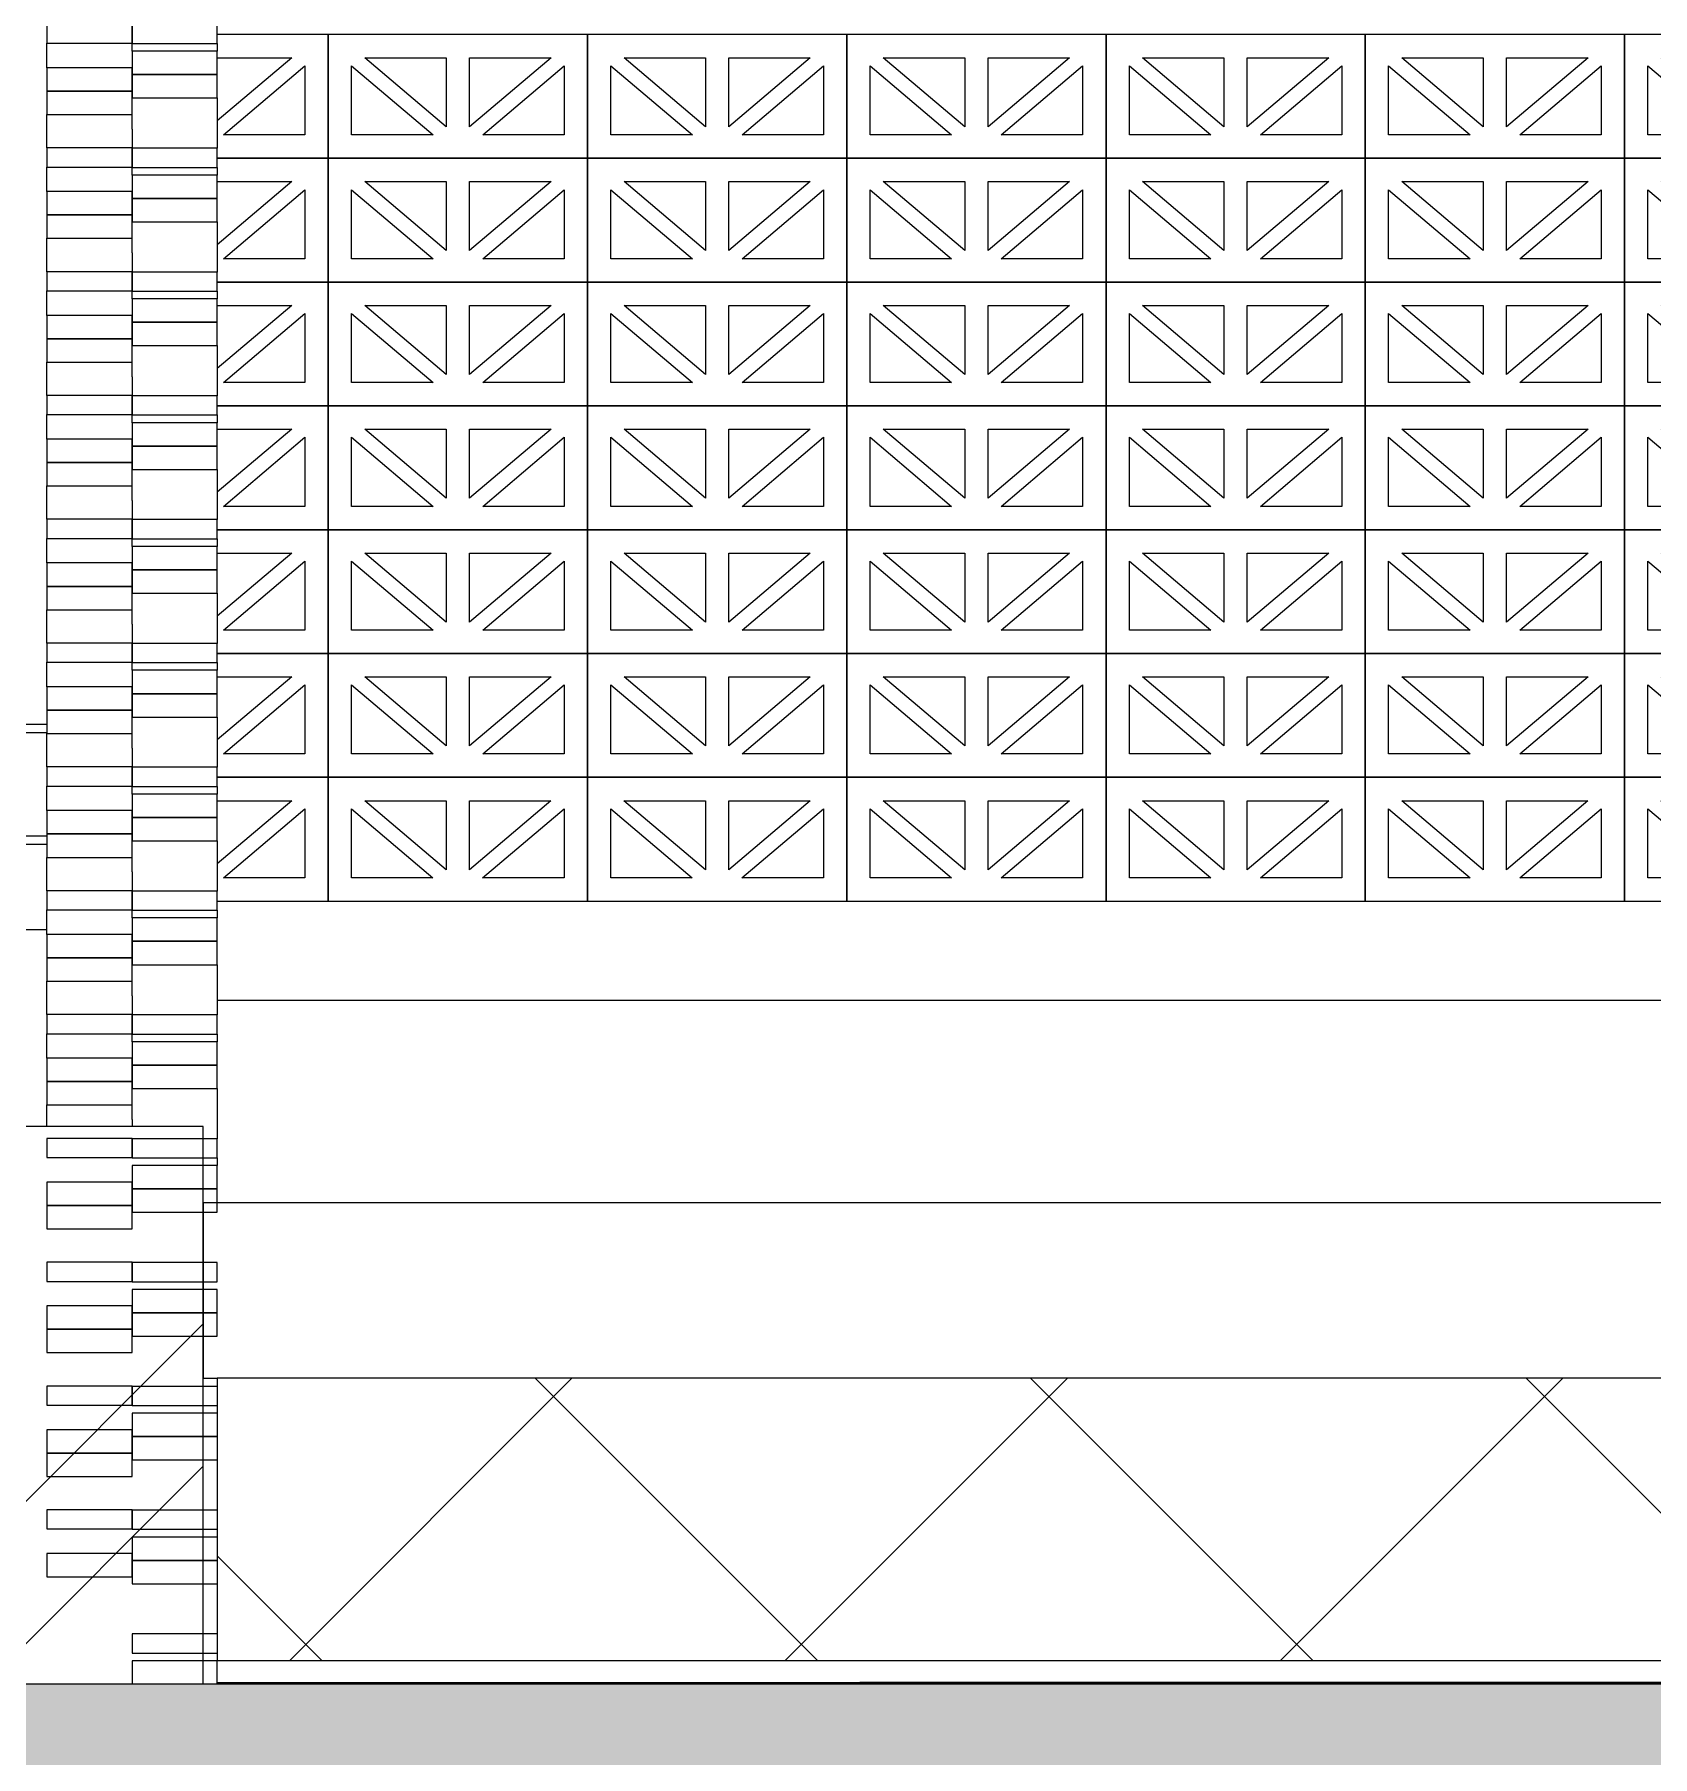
# Model space of a CAD drawing. Header units: millimetres. Extents: x -35517 to 139323, y -3702 to 5999.
# Drawn here: x 116222 to 117608, y -732 to 742 of the extents above; entities that cross this region are included whole.
import ezdxf

# ---------------------------------------------------------------- set-up
doc = ezdxf.new("R2010")
doc.units = ezdxf.units.MM
for name, color, linetype, lineweight in [('A-DETL-GENF', 92, 'Continuous', 5), ('A-DETL-THIN', 151, 'Continuous', 5), ('A-FLOR', 192, 'Continuous', 9), ('A-FLOR-LEVL', 51, 'Continuous', 5), ('A-GENM', 13, 'Continuous', 5), ('A-GLAZ-CURT', 52, 'Continuous', 5), ('A-WALL', 113, 'Continuous', 9), ('A-WALL-PATT', 111, 'Continuous', 18), ('C-TOPO', 7, 'Continuous', 5)]:
    doc.layers.add(name, color=color, linetype=linetype, lineweight=lineweight)

# ---------------------------------------------------------------- blocks, each defined once
blk = doc.blocks.new('The BREEZEBLOCK Family1 - The BREEZEBLOCK Family1-V493-GENERAL EAST ELEVATION')
at = {"layer": 'A-GLAZ-CURT'}
for p, q in [((7656.7, -472.5), (7656.7, -492.5)), ((7729.7, -472.5), (7656.7, -472.5)), ((7729.7, -492.5), (7729.7, -472.5)), ((7656.7, -492.5), (7729.7, -492.5)), ((7656.7, -521.1), (7656.7, -537.5)), ((7729.7, -521.1), (7656.7, -521.1)), ((7729.7, -537.5), (7729.7, -521.1)), ((7656.7, -537.5), (7729.7, -537.5)), ((7656.7, -558.5), (7656.7, -578.5)), ((7729.7, -558.5), (7656.7, -558.5)), ((7729.7, -578.5), (7729.7, -558.5)), ((7656.7, -578.5), (7729.7, -578.5))]:
    blk.add_line(p, q, dxfattribs=at)
blk = doc.blocks.new('The BREEZEBLOCK Family1 - The BREEZEBLOCK Family1-V494-GENERAL EAST ELEVATION')
at = {"layer": 'A-GLAZ-CURT'}
for p, q in [((7656.7, -154.5), (7656.7, -174.5)), ((7729.7, -154.5), (7656.7, -154.5)), ((7729.7, -174.5), (7729.7, -154.5)), ((7656.7, -174.5), (7729.7, -174.5)), ((7656.7, -192.9), (7656.7, -174.5)), ((7729.7, -187), (7729.7, -192.9)), ((7656.7, -203.1), (7656.7, -219.5)), ((7729.7, -203.1), (7656.7, -203.1)), ((7729.7, -219.5), (7729.7, -203.1)), ((7656.7, -219.5), (7729.7, -219.5)), ((7656.7, -240.5), (7656.7, -260.5)), ((7729.7, -240.5), (7656.7, -240.5)), ((7729.7, -260.5), (7729.7, -240.5)), ((7656.7, -260.5), (7729.7, -260.5))]:
    blk.add_line(p, q, dxfattribs=at)
blk = doc.blocks.new('The BREEZEBLOCK Family1 - The BREEZEBLOCK Family1-V495-GENERAL EAST ELEVATION')
at = {"layer": 'A-GLAZ-CURT'}
for p, q in [((7656.7, -48.5), (7656.7, -68.5)), ((7729.7, -48.5), (7656.7, -48.5)), ((7729.7, -68.5), (7729.7, -48.5)), ((7656.7, -68.5), (7729.7, -68.5)), ((7656.7, -97.1), (7656.7, -68.5)), ((7729.7, -81), (7729.7, -97.1)), ((7656.7, -97.1), (7656.7, -113.5)), ((7729.7, -97.1), (7656.7, -97.1)), ((7729.7, -113.5), (7729.7, -97.1)), ((7656.7, -113.5), (7729.7, -113.5)), ((7656.7, -134.5), (7656.7, -113.5)), ((7656.7, -134.5), (7656.7, -154.5)), ((7729.7, -134.5), (7656.7, -134.5)), ((7729.7, -154.5), (7729.7, -134.5)), ((7656.7, -154.5), (7729.7, -154.5))]:
    blk.add_line(p, q, dxfattribs=at)
blk = doc.blocks.new('The BREEZEBLOCK Family1 - The BREEZEBLOCK Family1-V500-GENERAL EAST ELEVATION')
at = {"layer": 'A-GLAZ-CURT'}
for p, q in [((7897.7, 106), (7802.7, 106)), ((7897.7, 0), (7897.7, 106)), ((7802.7, 86), (7866.4, 86)), ((7866.4, 86), (7802.7, 32)), ((7807.9, 20), (7877.7, 79.1)), ((7877.7, 79.1), (7877.7, 20)), ((7877.7, 20), (7807.9, 20))]:
    blk.add_line(p, q, dxfattribs=at)
blk = doc.blocks.new('The BREEZEBLOCK Family1 - The BREEZEBLOCK Family1-V501-GENERAL EAST ELEVATION')
at = {"layer": 'A-GLAZ-CURT'}
for p, q in [((7897.7, 106), (7897.7, 0)), ((8119.7, 106), (7897.7, 106)), ((8119.7, 0), (8119.7, 106)), ((7917.7, 20), (7917.7, 79.1)), ((7917.7, 79.1), (7987.4, 20)), ((7928.9, 86), (7998.7, 86)), ((7998.7, 26.9), (7928.9, 86)), ((7998.7, 86), (7998.7, 26.9)), ((8018.7, 26.9), (8018.7, 86)), ((8018.7, 86), (8088.4, 86)), ((8088.4, 86), (8018.7, 26.9)), ((8029.9, 20), (8099.7, 79.1)), ((8099.7, 79.1), (8099.7, 20)), ((7987.4, 20), (7917.7, 20)), ((8099.7, 20), (8029.9, 20))]:
    blk.add_line(p, q, dxfattribs=at)
blk = doc.blocks.new('The BREEZEBLOCK Family1 - The BREEZEBLOCK Family1-V502-GENERAL EAST ELEVATION')
at = {"layer": 'A-GLAZ-CURT'}
for p, q in [((7897.7, 212), (7802.7, 212)), ((7897.7, 106), (7897.7, 212)), ((7802.7, 192), (7866.4, 192)), ((7866.4, 192), (7802.7, 138)), ((7807.9, 126), (7877.7, 185.1)), ((7877.7, 185.1), (7877.7, 126)), ((7877.7, 126), (7807.9, 126)), ((7802.7, 106), (7897.7, 106))]:
    blk.add_line(p, q, dxfattribs=at)
blk = doc.blocks.new('The BREEZEBLOCK Family1 - The BREEZEBLOCK Family1-V462-GENERAL EAST ELEVATION')
at = {"layer": 'A-GLAZ-CURT'}
for p, q in [((-1745.2, 424), (-1745.2, 318)), ((-1523.2, 424), (-1745.2, 424)), ((-1523.2, 318), (-1523.2, 424)), ((-1713.9, 404), (-1644.2, 404)), ((-1644.2, 344.9), (-1713.9, 404)), ((-1644.2, 404), (-1644.2, 344.9)), ((-1624.2, 344.9), (-1624.2, 404)), ((-1624.2, 404), (-1554.4, 404)), ((-1554.4, 404), (-1624.2, 344.9)), ((-1725.2, 338), (-1725.2, 397.1)), ((-1725.2, 397.1), (-1655.4, 338)), ((-1612.9, 338), (-1543.2, 397.1)), ((-1543.2, 397.1), (-1543.2, 338)), ((-1655.4, 338), (-1725.2, 338)), ((-1543.2, 338), (-1612.9, 338)), ((-1745.2, 318), (-1523.2, 318))]:
    blk.add_line(p, q, dxfattribs=at)
blk = doc.blocks.new('The BREEZEBLOCK Family1 - The BREEZEBLOCK Family1-V511-GENERAL EAST ELEVATION')
at = {"layer": 'A-GLAZ-CURT'}
for p, q in [((7729.7, -564.4), (7729.7, -584.4)), ((7802.7, -564.4), (7729.7, -564.4)), ((7729.7, -584.4), (7802.7, -584.4)), ((7729.7, -627.4), (7729.7, -643.8)), ((7802.7, -627.4), (7729.7, -627.4)), ((7729.7, -643.8), (7802.7, -643.8)), ((7729.7, -650.4), (7729.7, -670.4)), ((7802.7, -650.4), (7729.7, -650.4)), ((7802.7, -670.4), (7802.7, -650.4))]:
    blk.add_line(p, q, dxfattribs=at)
blk = doc.blocks.new('The BREEZEBLOCK Family1 - The BREEZEBLOCK Family1-V512-GENERAL EAST ELEVATION')
at = {"layer": 'A-GLAZ-CURT'}
for p, q in [((7729.7, -458.4), (7729.7, -478.4)), ((7802.7, -458.4), (7729.7, -458.4)), ((7729.7, -478.4), (7802.7, -478.4)), ((7729.7, -521.4), (7729.7, -537.8)), ((7802.7, -521.4), (7729.7, -521.4)), ((7729.7, -537.8), (7802.7, -537.8)), ((7729.7, -544.4), (7729.7, -564.4)), ((7802.7, -544.4), (7729.7, -544.4)), ((7729.7, -564.4), (7802.7, -564.4))]:
    blk.add_line(p, q, dxfattribs=at)
blk = doc.blocks.new('The BREEZEBLOCK Family1 - The BREEZEBLOCK Family1-V513-GENERAL EAST ELEVATION')
at = {"layer": 'A-GLAZ-CURT'}
for p, q in [((7729.7, -352.4), (7729.7, -372.4)), ((7802.7, -352.4), (7729.7, -352.4)), ((7802.7, -372.4), (7802.7, -352.4)), ((7729.7, -372.4), (7802.7, -372.4)), ((7729.7, -415.4), (7729.7, -431.8)), ((7802.7, -415.4), (7729.7, -415.4)), ((7729.7, -431.8), (7802.7, -431.8)), ((7729.7, -438.4), (7729.7, -458.4)), ((7802.7, -438.4), (7729.7, -438.4)), ((7729.7, -458.4), (7802.7, -458.4))]:
    blk.add_line(p, q, dxfattribs=at)
blk = doc.blocks.new('The BREEZEBLOCK Family1 - The BREEZEBLOCK Family1-V514-GENERAL EAST ELEVATION')
at = {"layer": 'A-GLAZ-CURT'}
for p, q in [((7729.7, -246.4), (7729.7, -266.4)), ((7802.7, -246.4), (7729.7, -246.4)), ((7802.7, -266.4), (7802.7, -246.4)), ((7729.7, -266.4), (7802.7, -266.4)), ((7729.7, -309.4), (7729.7, -325.8)), ((7802.7, -309.4), (7729.7, -309.4)), ((7802.7, -325.8), (7802.7, -309.4)), ((7729.7, -325.8), (7802.7, -325.8)), ((7729.7, -332.4), (7729.7, -352.4)), ((7802.7, -332.4), (7729.7, -332.4)), ((7802.7, -352.4), (7802.7, -332.4)), ((7729.7, -352.4), (7802.7, -352.4))]:
    blk.add_line(p, q, dxfattribs=at)
blk = doc.blocks.new('The BREEZEBLOCK Family1 - The BREEZEBLOCK Family1-V515-GENERAL EAST ELEVATION')
at = {"layer": 'A-GLAZ-CURT'}
for p, q in [((7729.7, -140.4), (7729.7, -160.4)), ((7802.7, -140.4), (7729.7, -140.4)), ((7802.7, -160.4), (7802.7, -140.4)), ((7729.7, -160.4), (7802.7, -160.4)), ((7802.7, -160.4), (7802.7, -203.4)), ((7729.7, -187), (7729.7, -174.5)), ((7729.7, -203.4), (7729.7, -219.8)), ((7802.7, -203.4), (7729.7, -203.4)), ((7802.7, -219.8), (7802.7, -203.4)), ((7729.7, -219.8), (7802.7, -219.8)), ((7802.7, -219.8), (7802.7, -226.4)), ((7729.7, -226.4), (7729.7, -246.4)), ((7802.7, -226.4), (7729.7, -226.4)), ((7802.7, -246.4), (7802.7, -226.4)), ((7729.7, -246.4), (7802.7, -246.4))]:
    blk.add_line(p, q, dxfattribs=at)
blk = doc.blocks.new('The BREEZEBLOCK Family1 - The BREEZEBLOCK Family1-V516-GENERAL EAST ELEVATION')
at = {"layer": 'A-GLAZ-CURT'}
for p, q in [((7729.7, -34.4), (7729.7, -54.4)), ((7802.7, -34.4), (7729.7, -34.4)), ((7802.7, -54.4), (7802.7, -34.4)), ((7729.7, -54.4), (7802.7, -54.4)), ((7802.7, -54.4), (7802.7, -97.4)), ((7729.7, -81), (7729.7, -68.5)), ((7729.7, -97.4), (7729.7, -113.8)), ((7802.7, -97.4), (7729.7, -97.4)), ((7802.7, -113.8), (7802.7, -97.4)), ((7729.7, -113.8), (7802.7, -113.8)), ((7729.7, -120.4), (7729.7, -113.8)), ((7802.7, -113.8), (7802.7, -120.4)), ((7729.7, -120.4), (7729.7, -140.4)), ((7802.7, -120.4), (7729.7, -120.4)), ((7802.7, -140.4), (7802.7, -120.4)), ((7729.7, -140.4), (7802.7, -140.4))]:
    blk.add_line(p, q, dxfattribs=at)
blk = doc.blocks.new('Ramp - Ramp-1357409-GENERAL EAST ELEVATION')
at = {"layer": 'A-FLOR-LEVL'}
for p, q in [((9405.7, -258.3), (7790.7, -258.3)), ((7790.7, -258.3), (7790.7, -408.3)), ((7790.7, -408.3), (7802.7, -408.3))]:
    blk.add_line(p, q, dxfattribs=at)
blk = doc.blocks.new('Downpipe - Downpipe-V614-GENERAL EAST ELEVATION')
at = {"layer": 'A-GENM'}
for p, q in [((7635.5, 151.5), (7656.7, 151.5)), ((7656.7, 144.1), (7635.5, 144.1)), ((7635.5, 55.9), (7656.7, 55.9)), ((7656.7, 48.6), (7635.5, 48.6)), ((7635.5, -24.4), (7656.7, -24.4))]:
    blk.add_line(p, q, dxfattribs=at)

msp = doc.modelspace()

# ---------------------------------------------------------------- hatches: boundary and pattern name
at = {"layer": 'A-DETL-GENF'}
h = msp.add_hatch(dxfattribs=at)
h.set_pattern_fill('FP_138', style=0, pattern_type=2)
h.set_pattern_definition([(45, (149900.19, 31118.52), (0, 179.9997), [127.279, -127.279]), (45, (149930.19, 31088.52), (0, 179.9997), [127.279, -127.279]), (45, (149960.19, 31058.52), (0, 179.9997), [127.279, -127.279]), (315, (149990.19, 31058.52), (179.9997, 0), [127.279, -127.279]), (315, (150020.19, 31088.52), (179.9997, 0), [127.279, -127.279]), (315, (150050.19, 31118.52), (179.9997, 0), [127.279, -127.279])])
h.paths.add_polyline_path([(125888.9, -3702), (126274.1, -3701.1), (126658.8, -3699), (127042.7, -3695.6), (127425.6, -3690.8), (127807.4, -3684.6), (128187.8, -3677), (128566.6, -3667.9), (128943.7, -3657.2), (129318.8, -3644.9), (129691.7, -3631), (130062.3, -3615.3), (130430.3, -3597.8), (130795.5, -3578.6), (131157.8, -3557.4), (131516.9, -3534.3), (131872.6, -3509.2), (132224.8, -3482), (132573.2, -3452.8), (132917.7, -3421.4), (133257.9, -3387.8), (133593.9, -3351.9), (133925.2, -3313.8), (134251.8, -3273.2), (134573.4, -3230.3), (134889.9, -3184.8), (135201, -3136.9), (135506.5, -3086.3), (135806.3, -3033.2), (136100.1, -2977.3), (136387.8, -2918.7), (136669.1, -2857.3), (136943.8, -2793), (137211.8, -2725.9), (137472.8, -2655.8), (137726.7, -2582.7), (137973.2, -2506.5), (138212.1, -2427.2), (138443.3, -2344.7), (138666.5, -2259), (138881.6, -2170), (139088.3, -2077.7), (139286.4, -1982), (139323.2, -1962.8), (139323.2, -73.7), (135563.7, -338), (132313.4, -435.9), (130656, -545.7), (126050.7, -619.6), (122952.4, -670.4), (106443.6, -669.3), (100712.2, -606.5), (100712.2, -2836.5), (101308.6, -2850), (101998, -2868), (102689, -2888.5), (103383.4, -2911.2), (104083, -2936.1), (105026.5, -2972.3), (105985.9, -3011.7), (107213.7, -3065), (108739.1, -3133.7), (112299.8, -3295.4), (113784.9, -3360.2), (115191.4, -3419.2), (116322.4, -3464.6), (117674.1, -3516.3), (118727, -3554.5), (119810.8, -3591.2), (120547.7, -3614.2), (121294.4, -3635.3), (122049.2, -3654.4), (122810.5, -3670.8), (123576.7, -3684.2), (124346.2, -3694.1), (125117.5, -3700.2), (125503.2, -3701.7)])
h = msp.add_hatch(dxfattribs=at)
h.set_pattern_fill('FP_139', style=0, pattern_type=2)
h.set_pattern_definition([(45, (121757.8, 0), (-212.132, 212.132), []), (135, (121757.8, 0), (-212.132, -212.132), [])])
h.paths.add_polyline_path([(122136.9, -650), (122136.9, -150), (120651.9, -150), (117981.9, -408.3), (116378.9, -408.3), (116378.9, -650), (121827.6, -650)])
at = {"layer": 'A-WALL-PATT', "lineweight": 5}
h = msp.add_hatch(dxfattribs=at)
h.set_pattern_fill('FP_130', color=256, style=0, pattern_type=2)
h.set_pattern_definition([(45, (121757.8, 0), (-251.447, 251.447), []), (45, (121757.8, 381), (-251.447, 251.447), [])])
h.paths.add_polyline_path([(116322.5, -670.4), (116366.9, -670.4), (116366.9, -192.9), (116136.9, -192.9), (116136.9, -670.4), (116247.1, -670.4)])

# ---------------------------------------------------------------- linework, layer by layer
at = {"layer": 'A-DETL-THIN'}
for p, q in [((117981.9, -408.3), (116378.9, -408.3)), ((116378.9, -408.3), (116378.9, -650)), ((116378.9, -650), (122136.9, -650)), ((118761.7, -670.4), (106539.1, -670.4))]:
    msp.add_line(p, q, dxfattribs=at)
at = {"layer": 'A-FLOR'}
msp.add_line((116378.9, 0), (122136.9, 0), dxfattribs=at)
at = {"layer": 'A-WALL'}
msp.add_line((120061.9, -85), (116378.9, -85), dxfattribs=at)
at = {"layer": 'A-WALL', "lineweight": 18}
for p, q in [((116366.9, -192.9), (116136.9, -192.9)), ((116366.9, -670.4), (116366.9, -192.9))]:
    msp.add_line(p, q, dxfattribs=at)
at = {"layer": 'C-TOPO'}
for p, q in [((116378.9, -669), (116929.2, -669)), ((116378.9, -669), (116929.2, -669)), ((116929.2, -669), (117660.7, -669)), ((117660.7, -669), (116929.2, -669))]:
    msp.add_line(p, q, dxfattribs=at)

# ---------------------------------------------------------------- block references
at = {"layer": 'A-FLOR-LEVL'}
msp.add_blockref('Ramp - Ramp-1357409-GENERAL EAST ELEVATION', (108576.2, 0), dxfattribs=at)
at = {"layer": 'A-GENM'}
msp.add_blockref('Downpipe - Downpipe-V614-GENERAL EAST ELEVATION', (108576.2, 0), dxfattribs=at)
at = {"layer": 'A-GLAZ-CURT'}
for name, p in [('The BREEZEBLOCK Family1 - The BREEZEBLOCK Family1-V516-GENERAL EAST ELEVATION', (108576.2, 848)), ('The BREEZEBLOCK Family1 - The BREEZEBLOCK Family1-V495-GENERAL EAST ELEVATION', (108576.2, 848)), ('The BREEZEBLOCK Family1 - The BREEZEBLOCK Family1-V502-GENERAL EAST ELEVATION', (108576.2, 530)), ('The BREEZEBLOCK Family1 - The BREEZEBLOCK Family1-V462-GENERAL EAST ELEVATION', (118219.1, 318)), ('The BREEZEBLOCK Family1 - The BREEZEBLOCK Family1-V462-GENERAL EAST ELEVATION', (118441.1, 318)), ('The BREEZEBLOCK Family1 - The BREEZEBLOCK Family1-V462-GENERAL EAST ELEVATION', (118663.1, 318)), ('The BREEZEBLOCK Family1 - The BREEZEBLOCK Family1-V462-GENERAL EAST ELEVATION', (118885.1, 318)), ('The BREEZEBLOCK Family1 - The BREEZEBLOCK Family1-V462-GENERAL EAST ELEVATION', (119107.1, 318)), ('The BREEZEBLOCK Family1 - The BREEZEBLOCK Family1-V462-GENERAL EAST ELEVATION', (119329.1, 318)), ('The BREEZEBLOCK Family1 - The BREEZEBLOCK Family1-V495-GENERAL EAST ELEVATION', (108576.2, 742)), ('The BREEZEBLOCK Family1 - The BREEZEBLOCK Family1-V516-GENERAL EAST ELEVATION', (108576.2, 742)), ('The BREEZEBLOCK Family1 - The BREEZEBLOCK Family1-V502-GENERAL EAST ELEVATION', (108576.2, 424)), ('The BREEZEBLOCK Family1 - The BREEZEBLOCK Family1-V462-GENERAL EAST ELEVATION', (118219.1, 212)), ('The BREEZEBLOCK Family1 - The BREEZEBLOCK Family1-V462-GENERAL EAST ELEVATION', (118441.1, 212)), ('The BREEZEBLOCK Family1 - The BREEZEBLOCK Family1-V462-GENERAL EAST ELEVATION', (118663.1, 212)), ('The BREEZEBLOCK Family1 - The BREEZEBLOCK Family1-V462-GENERAL EAST ELEVATION', (118885.1, 212)), ('The BREEZEBLOCK Family1 - The BREEZEBLOCK Family1-V462-GENERAL EAST ELEVATION', (119107.1, 212)), ('The BREEZEBLOCK Family1 - The BREEZEBLOCK Family1-V462-GENERAL EAST ELEVATION', (119329.1, 212)), ('The BREEZEBLOCK Family1 - The BREEZEBLOCK Family1-V516-GENERAL EAST ELEVATION', (108576.2, 636)), ('The BREEZEBLOCK Family1 - The BREEZEBLOCK Family1-V495-GENERAL EAST ELEVATION', (108576.2, 636)), ('The BREEZEBLOCK Family1 - The BREEZEBLOCK Family1-V502-GENERAL EAST ELEVATION', (108576.2, 318)), ('The BREEZEBLOCK Family1 - The BREEZEBLOCK Family1-V462-GENERAL EAST ELEVATION', (118219.1, 106)), ('The BREEZEBLOCK Family1 - The BREEZEBLOCK Family1-V462-GENERAL EAST ELEVATION', (118441.1, 106)), ('The BREEZEBLOCK Family1 - The BREEZEBLOCK Family1-V462-GENERAL EAST ELEVATION', (118663.1, 106)), ('The BREEZEBLOCK Family1 - The BREEZEBLOCK Family1-V462-GENERAL EAST ELEVATION', (118885.1, 106)), ('The BREEZEBLOCK Family1 - The BREEZEBLOCK Family1-V462-GENERAL EAST ELEVATION', (119107.1, 106)), ('The BREEZEBLOCK Family1 - The BREEZEBLOCK Family1-V462-GENERAL EAST ELEVATION', (119329.1, 106)), ('The BREEZEBLOCK Family1 - The BREEZEBLOCK Family1-V516-GENERAL EAST ELEVATION', (108576.2, 530)), ('The BREEZEBLOCK Family1 - The BREEZEBLOCK Family1-V495-GENERAL EAST ELEVATION', (108576.2, 530)), ('The BREEZEBLOCK Family1 - The BREEZEBLOCK Family1-V502-GENERAL EAST ELEVATION', (108576.2, 212)), ('The BREEZEBLOCK Family1 - The BREEZEBLOCK Family1-V462-GENERAL EAST ELEVATION', (118219.1, 0)), ('The BREEZEBLOCK Family1 - The BREEZEBLOCK Family1-V462-GENERAL EAST ELEVATION', (118441.1, 0)), ('The BREEZEBLOCK Family1 - The BREEZEBLOCK Family1-V462-GENERAL EAST ELEVATION', (118663.1, 0)), ('The BREEZEBLOCK Family1 - The BREEZEBLOCK Family1-V462-GENERAL EAST ELEVATION', (118885.1, 0)), ('The BREEZEBLOCK Family1 - The BREEZEBLOCK Family1-V462-GENERAL EAST ELEVATION', (119107.1, 0)), ('The BREEZEBLOCK Family1 - The BREEZEBLOCK Family1-V462-GENERAL EAST ELEVATION', (119329.1, 0)), ('The BREEZEBLOCK Family1 - The BREEZEBLOCK Family1-V516-GENERAL EAST ELEVATION', (108576.2, 424)), ('The BREEZEBLOCK Family1 - The BREEZEBLOCK Family1-V495-GENERAL EAST ELEVATION', (108576.2, 424)), ('The BREEZEBLOCK Family1 - The BREEZEBLOCK Family1-V502-GENERAL EAST ELEVATION', (108576.2, 106)), ('The BREEZEBLOCK Family1 - The BREEZEBLOCK Family1-V462-GENERAL EAST ELEVATION', (118219.1, -106)), ('The BREEZEBLOCK Family1 - The BREEZEBLOCK Family1-V462-GENERAL EAST ELEVATION', (118441.1, -106)), ('The BREEZEBLOCK Family1 - The BREEZEBLOCK Family1-V462-GENERAL EAST ELEVATION', (118663.1, -106)), ('The BREEZEBLOCK Family1 - The BREEZEBLOCK Family1-V462-GENERAL EAST ELEVATION', (118885.1, -106)), ('The BREEZEBLOCK Family1 - The BREEZEBLOCK Family1-V462-GENERAL EAST ELEVATION', (119107.1, -106)), ('The BREEZEBLOCK Family1 - The BREEZEBLOCK Family1-V462-GENERAL EAST ELEVATION', (119329.1, -106)), ('The BREEZEBLOCK Family1 - The BREEZEBLOCK Family1-V516-GENERAL EAST ELEVATION', (108576.2, 318)), ('The BREEZEBLOCK Family1 - The BREEZEBLOCK Family1-V495-GENERAL EAST ELEVATION', (108576.2, 318)), ('The BREEZEBLOCK Family1 - The BREEZEBLOCK Family1-V502-GENERAL EAST ELEVATION', (108576.2, 0)), ('The BREEZEBLOCK Family1 - The BREEZEBLOCK Family1-V462-GENERAL EAST ELEVATION', (118219.1, -212)), ('The BREEZEBLOCK Family1 - The BREEZEBLOCK Family1-V462-GENERAL EAST ELEVATION', (118441.1, -212)), ('The BREEZEBLOCK Family1 - The BREEZEBLOCK Family1-V462-GENERAL EAST ELEVATION', (118663.1, -212)), ('The BREEZEBLOCK Family1 - The BREEZEBLOCK Family1-V462-GENERAL EAST ELEVATION', (118885.1, -212)), ('The BREEZEBLOCK Family1 - The BREEZEBLOCK Family1-V462-GENERAL EAST ELEVATION', (119107.1, -212)), ('The BREEZEBLOCK Family1 - The BREEZEBLOCK Family1-V462-GENERAL EAST ELEVATION', (119329.1, -212)), ('The BREEZEBLOCK Family1 - The BREEZEBLOCK Family1-V516-GENERAL EAST ELEVATION', (108576.2, 212)), ('The BREEZEBLOCK Family1 - The BREEZEBLOCK Family1-V495-GENERAL EAST ELEVATION', (108576.2, 212)), ('The BREEZEBLOCK Family1 - The BREEZEBLOCK Family1-V500-GENERAL EAST ELEVATION', (108576.2, 0)), ('The BREEZEBLOCK Family1 - The BREEZEBLOCK Family1-V501-GENERAL EAST ELEVATION', (108576.2, 0)), ('The BREEZEBLOCK Family1 - The BREEZEBLOCK Family1-V501-GENERAL EAST ELEVATION', (108798.2, 0)), ('The BREEZEBLOCK Family1 - The BREEZEBLOCK Family1-V501-GENERAL EAST ELEVATION', (109020.2, 0)), ('The BREEZEBLOCK Family1 - The BREEZEBLOCK Family1-V501-GENERAL EAST ELEVATION', (109242.2, 0)), ('The BREEZEBLOCK Family1 - The BREEZEBLOCK Family1-V501-GENERAL EAST ELEVATION', (109464.2, 0)), ('The BREEZEBLOCK Family1 - The BREEZEBLOCK Family1-V501-GENERAL EAST ELEVATION', (109686.2, 0)), ('The BREEZEBLOCK Family1 - The BREEZEBLOCK Family1-V516-GENERAL EAST ELEVATION', (108576.2, 106)), ('The BREEZEBLOCK Family1 - The BREEZEBLOCK Family1-V495-GENERAL EAST ELEVATION', (108576.2, 106)), ('The BREEZEBLOCK Family1 - The BREEZEBLOCK Family1-V516-GENERAL EAST ELEVATION', (108576.2, 0)), ('The BREEZEBLOCK Family1 - The BREEZEBLOCK Family1-V495-GENERAL EAST ELEVATION', (108576.2, 0)), ('The BREEZEBLOCK Family1 - The BREEZEBLOCK Family1-V515-GENERAL EAST ELEVATION', (108576.2, 0)), ('The BREEZEBLOCK Family1 - The BREEZEBLOCK Family1-V494-GENERAL EAST ELEVATION', (108576.2, 0)), ('The BREEZEBLOCK Family1 - The BREEZEBLOCK Family1-V514-GENERAL EAST ELEVATION', (108576.2, 0)), ('The BREEZEBLOCK Family1 - The BREEZEBLOCK Family1-V493-GENERAL EAST ELEVATION', (108576.2, 212)), ('The BREEZEBLOCK Family1 - The BREEZEBLOCK Family1-V513-GENERAL EAST ELEVATION', (108576.2, 0)), ('The BREEZEBLOCK Family1 - The BREEZEBLOCK Family1-V493-GENERAL EAST ELEVATION', (108576.2, 106)), ('The BREEZEBLOCK Family1 - The BREEZEBLOCK Family1-V512-GENERAL EAST ELEVATION', (108576.2, 0)), ('The BREEZEBLOCK Family1 - The BREEZEBLOCK Family1-V493-GENERAL EAST ELEVATION', (108576.2, 0)), ('The BREEZEBLOCK Family1 - The BREEZEBLOCK Family1-V511-GENERAL EAST ELEVATION', (108576.2, 0))]:
    msp.add_blockref(name, p, dxfattribs=at)

doc.saveas('drawing.dxf')
